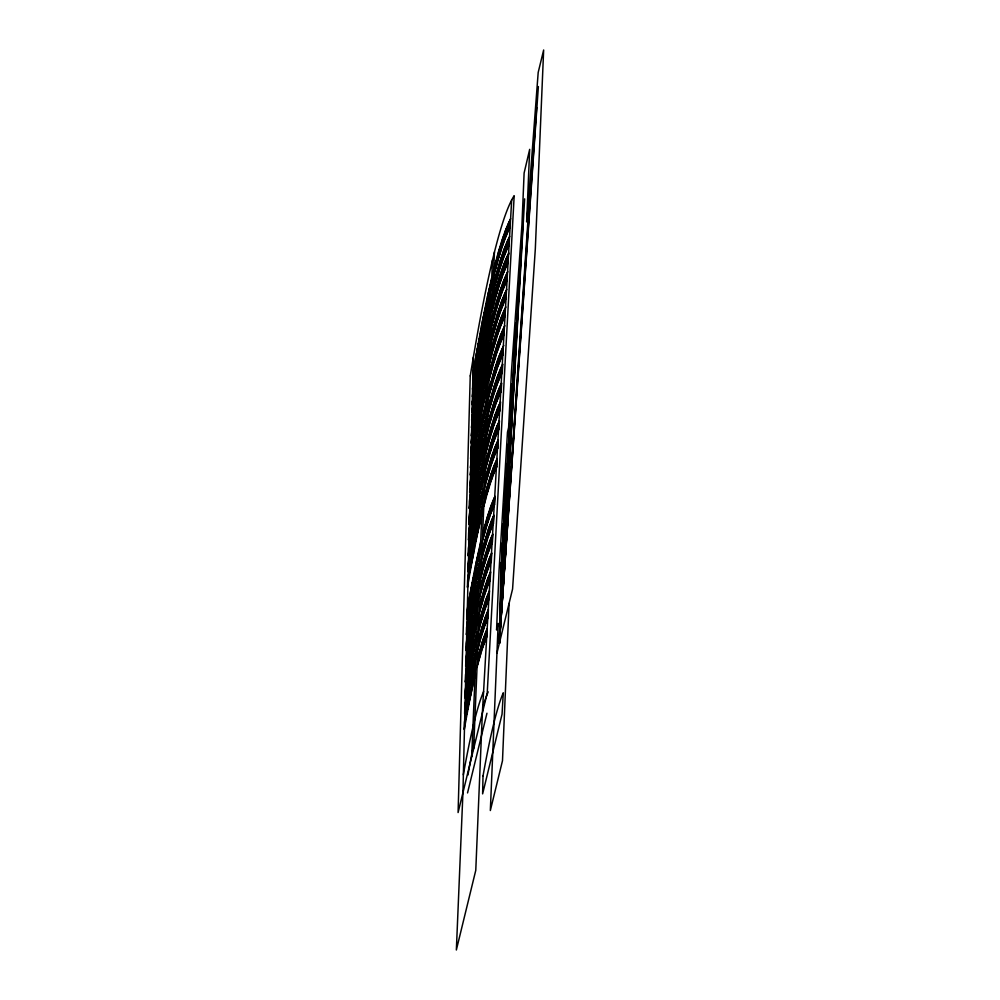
<?xml version="1.0" encoding="UTF-8"?>
<svg xmlns="http://www.w3.org/2000/svg" width="1000" height="1000" viewBox="0 0 1000 1000"><rect width="100%" height="100%" fill="white"/><g stroke="black" fill="none" stroke-linecap="round" stroke-linejoin="round"><path stroke-width="1.5" d="M538.375 86.538L499.363 643.225L501 562.425M469.162 508.475L469.363 501.175A1136.688 68.713 -86.4 0 1 485.913 417L485.588 424.925A1128.287 68.2 -86.4 0 0 469.212 508.188M473.35 357.212L462.938 792.65L456.35 950L475.775 870.312L482.362 712.95L511.675 199.988M468.812 524.25L469.012 516.938A1117.787 67.562 -86.4 0 1 485.163 434.888L484.837 442.812A1109.388 67.062 -86.4 0 0 468.862 523.95M536.675 107.525L499.363 643.225L502.113 543.075M468.462 540.025L468.663 532.712A1098.888 66.425 -86.4 0 1 484.412 452.775L484.087 460.7M467.762 571.575L467.975 564.263A1061.1 64.138 -86.4 0 1 482.912 488.55L482.587 496.475M468.113 555.8L468.325 548.488A1080 65.287 -86.4 0 1 483.663 470.662L483.338 478.587A1071.6 64.775 -86.4 0 0 468.162 555.5M467.413 587.362L467.625 580.037A1042.213 63 -86.4 0 1 482.163 506.438L481.838 514.362A1033.812 62.488 -86.4 0 0 467.475 587.05M472.275 422.287L472.488 414.963M472.725 406.7L472.925 399.375M473.162 391.125L473.375 383.787M473.575 375.775L473.775 368.45M466.375 634.712L466.575 627.375A985.525 59.575 -86.4 0 1 479.925 560.112L479.6 568.025M466.712 618.925L466.925 611.587A1004.412 60.712 -86.4 0 1 480.675 542.212L480.35 550.138A996.012 60.213 -86.4 0 0 466.775 618.612M469.675 519.163L469.888 511.825M470.05 503.25L470.262 495.913M470.5 486.875L470.712 479.538M470.95 469.725L471.163 462.388M471.425 453.212L471.637 445.875M471.875 437.625L472.088 430.288M466.025 650.5L466.238 643.162A966.625 58.425 -86.4 0 1 479.175 578L478.85 585.913A958.225 57.925 -86.4 0 0 466.9 645.45L466.075 650.175M468.988 550.725L469.2 543.375M469.363 534.8L469.575 527.45M465.325 682.087L465.538 674.725A928.838 56.15 -86.4 0 1 477.675 613.775L477.35 621.688A920.438 55.637 -86.4 0 0 465.387 681.75M465.675 666.3L465.887 658.938A947.725 57.287 -86.4 0 1 478.425 595.887L478.1 603.8M468.663 566.362L468.875 559M474.45 370.712L474.663 363.338M464.975 697.887L465.188 690.525A909.938 55 -86.4 0 1 476.925 631.663L476.6 639.575M468.288 582.288L468.5 574.925M470.938 498.113L471.163 490.737M471.413 481.65L471.625 474.275M471.825 464.65L472.05 457.275M472.312 448.062L472.537 440.688M472.775 432.388L473 425.012M473.15 417.212L473.363 409.85M473.612 401.55L473.825 394.188M474.075 385.887L474.288 378.525M464.275 729.488L464.487 722.1A872.15 52.725 -86.4 0 1 475.425 667.438L475.1 675.35A863.75 52.213 -86.4 0 0 464.338 729.125M464.625 713.688L464.837 706.312A891.038 53.863 -86.4 0 1 476.175 649.55L475.85 657.463A882.65 53.35 -86.4 0 0 464.688 713.325M467.6 613.875L467.812 606.487M470.55 514.163L470.763 506.788M467.275 629.5L467.5 622.112M469.85 545.737L470.075 538.35M470.25 529.675L470.462 522.288M466.9 645.45L467.125 638.062M466.587 661.075L466.8 653.675M469.162 577.325L469.387 569.913M469.562 561.237L469.775 553.837M472.7 459.663L472.925 452.262M473.212 442.987L473.425 435.575M473.688 427.238L473.9 419.825M474.025 412.225L474.25 404.825M474.5 396.488L474.725 389.087M474.975 380.75L475.188 373.338M475.325 365.712L475.538 358.312M465.887 692.663L466.112 685.238M466.2 677.05L466.425 669.638M471.413 509.25L471.637 501.838M471.825 493.075L472.05 485.662M472.312 476.5L472.537 469.087M465.513 708.65L465.737 701.225M468.475 608.913L468.7 601.487M471.138 524.637L471.362 517.212M465.2 724.25L465.425 716.812M467.775 640.512L468 633.075M468.188 624.388L468.413 616.95M470.725 540.837L470.95 533.413M474.9 407.312L475.125 399.875M475.387 391.5L475.613 384.062M475.875 375.688L476.1 368.25M476.188 360.8L476.413 353.363M467.5 655.962L467.725 648.512M470.025 572.438L470.262 565M470.45 556.213L470.675 548.775M472.713 488.125L472.938 480.675M473.212 471.45L473.438 464M473.575 454.762L473.8 447.325M474.1 438L474.325 430.562M474.588 422.175L474.812 414.725M467.088 672.113L467.312 664.663M472.275 504.425L472.5 496.975M466.812 687.55L467.038 680.088M469.338 604.05L469.575 596.587M471.587 536.038L471.812 528.575M472.025 519.7L472.262 512.238M475.763 402.488L476 395.012M476.262 386.587L476.5 379.125M476.763 370.7L477 363.237M477.062 355.95L477.287 348.488M466.4 703.737L466.625 696.263M469.087 619.375L469.312 611.9M474.45 449.95L474.688 442.475M468.65 635.662L468.888 628.188M471.337 551.287L471.575 543.812M474.975 433.1L475.213 425.625M475.487 417.2L475.712 409.725M466.125 719.15L466.362 711.663M470.9 567.663L471.138 560.175M473.137 499.688L473.375 492.2M473.587 483.263L473.825 475.775M474.113 466.5L474.35 459.012M467.962 667.3L468.2 659.8M468.4 650.975L468.638 643.475M470.213 599.288L470.45 591.788M472.912 514.862L473.15 507.362M476.637 397.738L476.875 390.238M477.15 381.775L477.388 374.263M477.663 365.812L477.9 358.3M477.925 351.188L478.162 343.7M467.725 682.562L467.962 675.05M472.45 531.325L472.688 523.825M475.312 445.213L475.55 437.713M475.863 428.288L476.1 420.788M476.375 412.312L476.625 404.8M467.275 698.938L467.512 691.413M469.525 630.925L469.762 623.413M469.975 614.487L470.225 606.962M471.763 562.975L472 555.45M472.225 546.462L472.475 538.95M474.475 478.488L474.712 470.962M475 461.637L475.25 454.113M467.038 714.163L467.287 706.637M473.988 495.05L474.237 487.525M477.5 393.062L477.75 385.538M478.787 346.5L479.038 338.988M468.837 662.588L469.087 655.05M469.3 646.087L469.55 638.55M471.075 594.625L471.325 587.087M473.3 526.712L473.55 519.163M473.787 510.112L474.038 502.575M478.025 377.025L478.275 369.5M478.55 361L478.8 353.462M476.175 440.575L476.425 433.025M476.737 423.562L476.987 416.025M477.275 407.512L477.512 399.963M468.625 677.7L468.875 670.15M470.875 609.7L471.125 602.137M473.113 541.737L473.363 534.188M475.35 473.812L475.6 466.25M475.9 456.863L476.15 449.3M479.65 341.9L479.9 334.35M533.288 149.375L499.363 643.225L503.25 523.562M468.15 694.25L468.4 686.688M470.387 626.3L470.637 618.737M472.612 558.387L472.863 550.825M474.85 490.487L475.1 482.925M474.663 505.462L474.925 497.887M478.363 388.475L478.612 380.913M478.9 372.375L479.15 364.812M479.438 356.275L479.688 348.7M467.962 709.325L468.212 701.737M469.7 657.987L469.963 650.4M470.2 641.325L470.45 633.75M471.938 590.075L472.188 582.487M474.162 522.175L474.412 514.6M477.038 436.012L477.287 428.438M477.612 418.938L477.875 411.35M478.162 402.8L478.413 395.225M480.513 337.375L480.763 329.787M473.988 537.112L474.25 529.525M475.7 486.012L475.95 478.425M476.213 469.225L476.475 461.637M476.788 452.188L477.038 444.588M469.538 672.962L469.787 665.362M471.25 621.775L471.512 614.175M471.763 605.025L472.025 597.425M473.475 553.888L473.738 546.287M479.225 383.975L479.475 376.375M479.775 367.8L480.025 360.2M480.325 351.625L480.588 344.038M469.025 689.688L469.288 682.075M475.012 517.737L475.275 510.138M475.538 500.9L475.8 493.288M477.9 431.538L478.162 423.938M478.488 414.387L478.75 406.775M479.05 398.175L479.312 390.575M481.362 332.925L481.625 325.312M470.575 653.5L470.838 645.875M471.1 636.688L471.362 629.062M472.788 585.612L473.05 578M477.088 464.725L477.35 457.1M477.675 447.6L477.938 439.975M468.862 704.6L469.125 696.975M474.325 549.487L474.588 541.862M474.875 532.587L475.138 524.963M476.538 481.637L476.8 474.012M480.075 379.55L480.337 371.925M480.637 363.312L480.9 355.688M481.213 347.075L481.475 339.45M472.65 600.462L472.912 592.825M470.425 668.35L470.7 660.7M472.113 617.362L472.375 609.712M476.413 496.438L476.675 488.8M478.75 427.15L479.025 419.513M479.363 409.925L479.625 402.287M479.938 393.65L480.2 386.012M482.225 328.55L482.488 320.913M469.888 685.238L470.163 677.588M473.65 581.263L473.913 573.6M475.863 513.4L476.125 505.75M471.438 649.125L471.7 641.462M471.987 632.15L472.25 624.487M477.388 477.337L477.663 469.688M477.95 460.325L478.225 452.663M478.55 443.113L478.825 435.45M480.925 375.213L481.2 367.562M481.512 358.913L481.775 351.25M482.088 342.6L482.362 334.95M469.775 700.025L470.037 692.35M475.175 545.188L475.45 537.525M475.737 528.162L476.012 520.5M479.6 422.863L479.875 415.188M480.225 405.55L480.5 397.875M480.812 389.212L481.087 381.538M483.075 324.263L483.35 316.588M472.962 613.05L473.237 605.363M473.537 596.013L473.8 588.337M476.7 509.15L476.975 501.475M477.275 492.075L477.55 484.4M470.763 680.9L471.037 673.213M471.325 663.863L471.6 656.175M474.5 577L474.775 569.312M478.225 473.137L478.5 465.45M478.812 456.012L479.087 448.325M479.438 438.713L479.712 431.025M481.775 370.962L482.05 363.275M482.375 354.588L482.65 346.9M482.962 338.212L483.237 330.538M472.287 644.862L472.562 637.15M472.875 627.737L473.15 620.037M476.025 540.988L476.3 533.288M476.613 523.837L476.887 516.15M480.45 418.65L480.737 410.95M481.087 401.275L481.362 393.575M481.688 384.862L481.962 377.163M483.925 320.05L484.2 312.35M474.412 591.675L474.688 583.962M477.55 505L477.825 497.287M478.15 487.812L478.425 480.1M470.675 695.575L470.95 687.862M473.825 608.837L474.1 601.125M482.625 366.788L482.912 359.075M483.237 350.363L483.512 342.638M483.837 333.925L484.125 326.213M479.062 469.025L479.35 461.312M479.675 451.8L479.95 444.075M480.312 434.425L480.588 426.7M471.613 676.688L471.9 668.962M472.212 659.488L472.5 651.762M475.35 572.85L475.625 565.125M481.3 414.525L481.587 406.788M481.95 397.075L482.238 389.35M482.562 380.6L482.85 372.875M484.762 315.925L485.05 308.2M473.15 640.713L473.425 632.962M473.75 623.45L474.038 615.712M476.863 536.888L477.15 529.15M477.475 519.625L477.762 511.887M474.663 604.75L474.95 597M475.288 587.45L475.575 579.7M478.387 500.938L478.675 493.2M479 483.638L479.288 475.9M479.9 465.012L480.188 457.25M480.525 447.675L480.812 439.925M481.188 430.213L481.475 422.463M483.475 362.7L483.762 354.963M484.087 346.213L484.375 338.462M484.712 329.712L485 321.962M471.562 691.25L471.863 683.5M476.188 568.8L476.475 561.05M482.137 410.487L482.438 402.725M482.812 392.975L483.1 385.213M485.613 311.875L485.9 304.125M472.475 672.6L472.762 664.837M473.1 655.25L473.4 647.487M477.7 532.888L478 525.112M478.338 515.5L478.638 507.738M483.438 376.438L483.725 368.675M484.312 358.7L484.613 350.938M484.95 342.15L485.238 334.375M485.575 325.588L485.875 317.812M473.988 636.675L474.288 628.9M474.637 619.275L474.925 611.5M479.225 496.975L479.513 489.2M479.862 479.562L480.15 471.788M486.45 307.9L486.737 300.125M475.513 600.763L475.812 592.975M476.163 583.337L476.45 575.55M480.737 461.075L481.025 453.3M481.388 443.638L481.675 435.863M482.05 426.112L482.35 418.325M482.987 406.538L483.275 398.75M483.663 388.963L483.963 381.175M484.3 372.362L484.6 364.575M529.95 191.062L499.363 643.225L504.438 503.913M472.463 687.075L472.762 679.275M477.025 564.862L477.325 557.075M479.2 511.488L479.5 503.688M485.15 354.787L485.45 346.987M485.8 338.162L486.1 330.375M486.438 321.55L486.737 313.75M473.325 668.637L473.625 660.825M473.988 651.137L474.288 643.337M478.537 528.975L478.837 521.175M480.05 493.1L480.35 485.3M480.712 475.6L481.012 467.788M487.287 304.012L487.587 296.212M474.837 632.75L475.138 624.938M475.5 615.225L475.812 607.413M481.562 457.238L481.863 449.425M482.225 439.712L482.537 431.9M482.912 422.1L483.212 414.288M483.825 402.688L484.125 394.875M476.35 596.888L476.65 589.062M477.025 579.338L477.325 571.512M477.863 561.025L478.162 553.2M484.513 385.037L484.812 377.225M485.163 368.375L485.475 360.562M485.988 350.95L486.287 343.125M486.65 334.275L486.95 326.45M487.3 317.6L487.6 309.775M479.375 525.175L479.675 517.337M480.05 507.575L480.363 499.75M480.875 489.325L481.188 481.5M481.562 471.725L481.875 463.888M488.113 300.212L488.425 292.375M473.35 683.025L473.65 675.2M474.175 664.788L474.475 656.95M474.862 647.163L475.163 639.312M482.388 453.488L482.7 445.65M483.075 435.875L483.387 428.025M483.775 418.188L484.087 410.35M484.65 398.913L484.963 391.075M475.675 628.95L475.988 621.1M476.375 611.3L476.688 603.45M477.188 593.112L477.5 585.262M477.887 575.45L478.2 567.6M485.363 381.213L485.662 373.363M486.025 364.487L486.337 356.637M486.825 347.212L487.125 339.363M487.488 330.475L487.8 322.625M488.162 313.738L488.462 305.887M478.688 557.288L479 549.438M480.2 521.462L480.513 513.612M480.9 503.775L481.213 495.913M488.95 296.488L489.263 288.625M524.637 198.85L499.363 643.225L505.65 484.125M481.7 485.65L482.013 477.788M482.413 467.95L482.725 460.087M483.212 449.837L483.525 441.975M483.913 432.125L484.225 424.263M484.637 414.375L484.95 406.5M485.487 395.238L485.8 387.375M486.2 377.475L486.512 369.6M474.225 679.125L474.538 671.25M475.012 661.062L475.325 653.188M475.737 643.3L476.05 635.425M486.887 360.688L487.2 352.812M487.65 343.55L487.962 335.675M488.325 326.763L488.65 318.888M489.012 309.975L489.325 302.1M489.775 292.838L490.087 284.962M476.512 625.262L476.838 617.375M477.238 607.487L477.55 599.6M478.013 589.462L478.338 581.575M478.738 571.675L479.062 563.787M479.525 553.663L479.837 545.775M481.025 517.863L481.337 509.975M481.75 500.075L482.062 492.175M482.525 482.075L482.837 474.175M483.25 464.275L483.575 456.375M484.025 446.275L484.35 438.387M484.75 428.475L485.075 420.588M485.487 410.65L485.812 402.762M486.312 391.65L486.625 383.75M487.038 373.825L487.362 365.925M487.738 356.987L488.062 349.087M488.475 339.975L488.787 332.075M489.162 323.125L489.487 315.225M489.862 306.288L490.188 298.387M490.6 289.275L490.913 281.375M489.288 336.475L489.625 328.562A1230.112 74.362 -86.4 0 0 471.6 420.15M490 319.587L490.325 311.663A1247.963 75.438 -86.4 0 0 472.038 404.637M490.712 302.688L491.037 294.775A1265.8 76.513 -86.4 0 0 472.463 389.137M471.675 756.787L492.488 259.988M489.062 380.238L489.4 372.262A1175.525 71.062 -86.4 0 1 504.862 325.688M492.638 294.775L492.975 286.8A1265.8 76.513 -86.4 0 1 509.712 236.35M473.625 748.812L494.438 252.013M523.188 219.6L499.363 643.225L506.887 464.237M509.075 603.387L502.488 760.738L490.337 810.537L498.188 623.375L496.562 630.013L499.062 570.4L507.488 432.137L508.612 427.5L511.463 371.413L521.95 224.713L524.113 173.038L529.675 149.35L526.638 221.9L528.1 215.925L528.225 212.938L527.25 216.925L538.188 72.45L543.65 50L535.325 248.825L512.575 589L496.938 653.188M487.562 431.75L487.912 423.75M488.338 413.775L488.688 405.775M489.1 395.825L489.45 387.825M489.862 377.05L490.213 369.05M490.625 359.1L490.975 351.1M491.35 342.15L491.7 334.15M492.038 325.363L492.375 317.362M492.75 308.425L493.1 300.425M493.475 291.475L493.812 283.475M494.15 274.675L494.5 266.688M481.587 574.837L481.925 566.825M482.362 556.85L482.7 548.837M483.075 539.062L483.425 531.05M484.575 503.288L484.925 495.288M485.35 485.312L485.688 477.312M486.075 467.525L486.413 459.513M486.838 449.55L487.188 441.55M477.875 664.125L478.225 656.112M478.587 646.375L478.938 638.362M479.375 628.375L479.725 620.35M480.087 610.6L480.438 602.587M480.863 592.612L481.213 584.6M493.575 305.262L493.925 297.238M494.3 288.263L494.65 280.25M494.963 271.562L495.312 263.55M488.363 428.688L488.713 420.662M489.15 410.65L489.5 402.625M489.938 392.625L490.288 384.6M490.675 373.95L491.025 365.925M491.45 355.95L491.8 347.925M492.188 338.95L492.537 330.925M492.837 322.25L493.188 314.237M483.888 536L484.237 527.975M485.375 500.238L485.725 492.2M486.175 482.175L486.525 474.137M486.875 464.462L487.225 456.438M487.663 446.413L488.013 438.375M480.9 607.537L481.25 599.5M481.7 589.45L482.062 581.4M482.388 571.775L482.75 563.737M483.188 553.688L483.55 545.65M493.638 319.237L494 311.188M494.387 302.188L494.738 294.15M495.125 285.15L495.487 277.113M495.763 268.525L496.112 260.487M479.412 643.312L479.762 635.262M480.213 625.2L480.575 617.15M489.15 425.725L489.513 417.675M489.963 407.612L490.325 399.562M490.763 389.538L491.125 381.488M491.475 370.938L491.825 362.887M492.262 352.887L492.625 344.837M493.013 335.838L493.363 327.788M478.725 660.938L479.087 652.887M486.175 497.275L486.538 489.225M486.987 479.137L487.35 471.075M487.663 461.5L488.025 453.45M488.475 443.375L488.837 435.325M496.562 265.575L496.912 257.525M521.75 240.312L499.363 643.225L508.15 444.25M483.188 568.825L483.55 560.763M484.012 550.65L484.375 542.587M484.675 533.05L485.037 525M494.438 316.3L494.8 308.238M495.2 299.2L495.55 291.15M495.95 282.113L496.312 274.062M481.7 604.6L482.062 596.525M482.537 586.4L482.9 578.337M489.95 422.863L490.312 414.787M490.775 404.675L491.138 396.6M491.587 386.538L491.95 378.462M492.275 368.025L492.638 359.95M493.075 349.913L493.438 341.85M493.837 332.812L494.2 324.75M480.213 640.362L480.575 632.288M481.05 622.15L481.413 614.075M486.962 494.425L487.325 486.35M487.8 476.2L488.162 468.125M488.45 458.638L488.812 450.562M489.288 440.438L489.65 432.362M497.35 262.712L497.713 254.638M479.575 657.887L479.938 649.812M485.475 530.212L485.838 522.125M493.062 365.188L493.438 357.113M493.888 347.038L494.25 338.95M494.65 329.9L495.025 321.812M495.225 313.45L495.6 305.363M496 296.312L496.362 288.238M496.775 279.175L497.137 271.1M483.988 565.988L484.363 557.9M484.837 547.725L485.2 539.637M490.725 420.087L491.1 411.987M491.575 401.825L491.95 393.738M492.4 383.638L492.775 375.55M498.137 259.938L498.512 251.838M481.012 637.55L481.388 629.45M482.5 601.775L482.875 593.675M483.363 583.488L483.725 575.388M489.237 455.875L489.613 447.788M490.087 437.6L490.462 429.513M496.025 310.688L496.388 302.587M496.8 293.512L497.175 285.413M497.587 276.325L497.962 268.238M481.887 619.237L482.25 611.138M486.262 527.475L486.637 519.362M487.75 491.675L488.125 483.575M488.612 473.387L488.988 465.275M493.85 362.463L494.225 354.35M494.688 344.263L495.062 336.15M495.475 327.062L495.85 318.962M480.412 654.987L480.788 646.875M484.775 563.275L485.15 555.163M491.512 417.4L491.887 409.3M492.375 399.087L492.75 390.975M493.212 380.85L493.6 372.738M498.925 257.238L499.3 249.125M518.913 281.575L499.363 643.225L509.438 424.162M485.65 544.925L486.025 536.812M483.3 599.062L483.675 590.95M484.175 580.7L484.55 572.575M490.012 453.212L490.4 445.1M490.887 434.875L491.275 426.763M496.8 308.012L497.188 299.9M497.6 290.8L497.975 282.675M498.4 273.575L498.775 265.462M481.812 634.862L482.2 626.737M482.713 616.462L483.088 608.337M488.537 489.025L488.913 480.913M489.412 470.662L489.787 462.537M494.637 359.812L495.012 351.688M495.487 341.575L495.863 333.45M496.275 324.338L496.662 316.212M487.05 524.85L487.425 516.712M492.287 414.825L492.663 406.688M493.162 396.438L493.55 388.312M494.025 378.15L494.412 370.012M499.712 254.625L500.087 246.488M481.238 652.212L481.625 644.087M485.562 560.662L485.95 552.525M486.463 542.25L486.85 534.113M490.8 450.65L491.175 442.512M491.688 432.25L492.075 424.113M497.587 305.425L497.975 297.3M498.387 288.175L498.775 280.038M499.2 270.912L499.588 262.775M484.087 596.475L484.475 588.337M484.988 578.025L485.375 569.888M489.312 486.488L489.7 478.35M490.213 468.062L490.6 459.913M495.412 357.275L495.8 349.125M496.275 338.975L496.662 330.838M497.088 321.7L497.475 313.562M500.487 252.087L500.875 243.95M482.6 632.3L483 624.15M483.525 613.812L483.913 605.662M487.825 522.325L488.212 514.175M493.05 412.337L493.438 404.188M493.963 393.9L494.35 385.75M494.825 375.55L495.225 367.4M498.363 302.938L498.75 294.788M499.188 285.637L499.575 277.488M500 268.337L500.387 260.188M486.35 558.175L486.737 550.013M487.262 539.675L487.663 531.525M491.562 448.188L491.95 440.037M492.475 429.725L492.875 421.562M497.062 336.475L497.45 328.312M497.887 319.163L498.275 311M482.062 649.587L482.463 641.425M490.087 484.05L490.475 475.887M491 465.562L491.4 457.4M496.188 354.812L496.587 346.65M501.262 249.65L501.65 241.488M484.862 594.012L485.262 585.85M485.8 575.487L486.188 567.325M488.6 519.913L488.988 511.75M493.812 409.938L494.212 401.775M494.738 391.45L495.138 383.275M495.625 373.062L496.025 364.888M499.137 300.525L499.525 292.362M499.963 283.188L500.363 275.025M500.8 265.85L501.188 257.688M483.387 629.862L483.787 621.688M484.338 611.3L484.738 603.125M487.125 555.788L487.512 547.612M492.337 445.825L492.725 437.65M493.263 427.3L493.663 419.125M496.962 352.45L497.362 344.275M497.85 334.075L498.25 325.9M498.688 316.712L499.087 308.538M502.038 247.288L502.425 239.112M482.887 647.113L483.288 638.925M488.062 537.238L488.462 529.05M490.85 481.712L491.25 473.537M491.788 463.162L492.188 454.988M499.9 298.212L500.3 290.025M500.75 280.837L501.15 272.65M501.587 263.463L501.987 255.275M485.637 591.663L486.037 583.488M486.6 573.075L487 564.888M489.363 517.612L489.762 509.425M494.575 407.65L494.975 399.462M495.525 389.1L495.925 380.913M496.425 370.662L496.825 362.475M484.175 627.55L484.575 619.362M493.1 443.562L493.5 435.375M494.05 424.988L494.45 416.8M497.725 350.188L498.137 341.987M498.625 331.763L499.038 323.575M499.475 314.375L499.875 306.175M502.8 245.012L503.2 236.825M485.138 608.913L485.55 600.725M487.887 553.525L488.288 545.325M488.862 534.913L489.263 526.712M491.613 479.487L492.013 471.287M492.575 460.887L492.975 452.688M495.337 405.45L495.737 397.25M500.675 295.988L501.075 287.787M501.525 278.575L501.925 270.375M502.375 261.163L502.788 252.963M483.688 644.762L484.1 636.562M486.413 589.438L486.825 581.237M490.125 515.425L490.538 507.212M496.3 386.85L496.7 378.65M497.212 368.375L497.625 360.175M503.562 242.825L503.963 234.625M487.4 570.788L487.8 562.575M493.85 441.4L494.263 433.188M494.825 422.775L495.225 414.562M498.488 348.013L498.9 339.8M499.4 329.55L499.812 321.337M500.262 312.125L500.675 303.913M516.125 322.625L499.363 643.225L512.062 383.762M484.938 625.375L485.35 617.15M485.938 606.675L486.35 598.45M488.65 551.375L489.062 543.162M489.65 532.7L490.05 524.487M492.362 477.362L492.775 469.15M493.35 458.713L493.762 450.487M496.087 403.35L496.5 395.125M497.062 384.7L497.475 376.488M498 366.188L498.413 357.962M501.425 293.85L501.838 285.637M502.3 276.4L502.7 268.188M503.162 258.962L503.575 250.75M499.25 345.925L499.663 337.7M500.175 327.438L500.588 319.212M501.05 309.975L501.463 301.75M504.312 240.725L504.725 232.5M484.5 642.562L484.913 634.338M487.175 587.337L487.587 579.113M488.188 568.625L488.6 560.4M490.887 513.35L491.3 505.125M494.6 439.338L495.012 431.112M495.6 420.662L496.012 412.438M502.188 291.8L502.6 283.575M503.062 274.325L503.475 266.087M503.938 256.85L504.35 248.612M489.412 549.338L489.825 541.112M493.125 475.35L493.537 467.113M494.125 456.637L494.538 448.413M496.838 401.337L497.25 393.1M497.837 382.65L498.25 374.425M498.775 364.1L499.2 355.863M505.075 238.713L505.487 230.475M485.712 623.325L486.125 615.087M486.737 604.562L487.15 596.325M490.425 530.612L490.838 522.375M500 343.938L500.425 335.7M500.938 325.412L501.362 317.175M501.825 307.913L502.25 299.675M487.938 585.363L488.363 577.112M491.637 511.375L492.062 503.125M495.35 437.375L495.763 429.137M496.362 418.663L496.775 410.425M502.938 289.837L503.363 281.6M503.825 272.337L504.25 264.088M504.712 254.825L505.138 246.588M485.288 640.512L485.712 632.263M488.975 566.587L489.387 558.337M493.862 473.438L494.288 465.188M494.888 454.688L495.312 446.438M497.575 399.425L498 391.175M498.587 380.7L499.012 372.463M499.55 362.113L499.975 353.862M505.812 236.775L506.238 228.525M490.163 547.425L490.588 539.175M491.2 528.65L491.625 520.4M500.75 342.05L501.175 333.787M501.7 323.488L502.125 315.238M502.6 305.963L503.025 297.7M499.363 643.225L514.763 343.062M486.463 621.388L486.887 613.138M496.087 435.513L496.512 427.262M503.688 287.975L504.113 279.713M504.588 270.438L505.012 262.175M505.487 252.9L505.913 244.638M487.525 602.587L487.95 594.325M492.388 509.513L492.812 501.25M497.125 416.763L497.55 408.5M506.562 234.925L506.987 226.675M488.688 583.5L489.113 575.237M489.75 564.688L490.175 556.425M494.613 471.625L495.037 463.363M498.312 397.612L498.738 389.35M499.35 378.862L499.775 370.6M500.325 360.238L500.75 351.975M503.363 304.1L503.8 295.825M486.087 638.6L486.512 630.325M490.913 545.625L491.337 537.35M491.962 526.8L492.4 518.538M495.65 452.837L496.087 444.575M496.825 433.75L497.262 425.487M501.5 340.25L501.925 331.975M502.463 321.65L502.887 313.387M504.425 286.188L504.85 277.925M505.337 268.625L505.763 260.363M506.25 251.062L506.675 242.8M507.3 233.175L507.738 224.9M487.225 619.6L487.65 611.325M488.3 600.737L488.738 592.463M493.125 507.762L493.562 499.487M497.875 414.963L498.312 406.7M499.05 395.9L499.475 387.625M489.438 581.763L489.875 573.475M495.337 469.925L495.775 461.637M500.1 377.113L500.525 368.837M501.087 358.45L501.525 350.175M502.238 338.537L502.663 330.262M503.212 319.925L503.638 311.637M504.125 302.337L504.562 294.05M490.513 562.9L490.95 554.625M480.775 577.975A958.225 57.925 -86.4 0 1 491.65 543.938L492.088 535.65M496.413 451.1L496.838 442.825M497.562 432.1L498 423.812M505.163 284.5L505.6 276.225M506.087 266.913L506.525 258.637M507.013 249.325L507.45 241.038M508.038 231.5L508.475 223.212M492.725 525.075L493.162 516.8M493.862 506.125L494.3 497.837M498.625 413.275L499.062 404.988M499.775 394.288L500.213 386M489.075 599.038L489.513 590.737A909.938 55 -86.4 0 0 478.862 623.688M500.838 375.462L501.275 367.175M501.85 356.775L502.287 348.488M502.962 336.925L503.4 328.638M503.95 318.275L504.4 309.988M504.888 300.675L505.325 292.375M490.175 580.138L490.613 571.85A928.838 56.15 -86.4 0 0 479.613 605.8M496.075 468.325L496.512 460.037M505.9 282.9L506.337 274.613M506.825 265.287L507.275 257M507.762 247.675L508.2 239.387M508.775 229.913L509.212 221.625M491.275 561.25L491.725 552.95A947.725 57.287 -86.4 0 0 480.363 587.913M492.388 542.362L492.825 534.062A966.625 58.425 -86.4 0 0 481.112 570.025M497.163 449.475L497.6 441.188M498.288 430.538L498.725 422.238M499.363 411.688L499.812 403.387M493.488 523.475L493.925 515.175A985.525 59.575 -86.4 0 0 481.863 552.137M494.588 504.6L495.037 496.3A1004.412 60.712 -86.4 0 0 482.612 534.25M500.487 392.762L500.938 384.462M501.575 373.913L502.025 365.613M502.6 355.2L503.05 346.9M496.8 466.838L497.25 458.537A1042.213 63 -86.4 0 0 484.113 498.475M503.7 335.412L504.137 327.113M504.7 316.737L505.138 308.438M505.637 299.1L506.087 290.8M506.625 281.388L507.062 273.087M507.562 263.75L508.013 255.45M508.512 246.112L508.963 237.812M509.5 228.412L509.938 220.113M497.9 447.962L498.35 439.65A1061.1 64.138 -86.4 0 0 484.862 480.588M499 429.087L499.45 420.775A1080 65.287 -86.4 0 0 485.613 462.7L485.262 470.675A1071.6 64.775 -86.4 0 1 498.963 429.162M500.112 410.213L500.55 401.9A1098.888 66.425 -86.4 0 0 486.362 444.812L486.012 452.788A1090.5 65.912 -86.4 0 1 500.062 410.288M501.213 391.337L501.662 383.025A1117.787 67.562 -86.4 0 0 487.113 426.925L486.763 434.9A1109.388 67.062 -86.4 0 1 501.175 391.413M467.537 792.938L486.962 713.238M491.65 543.938L492.337 542.463M471.163 435.65A1212.262 73.275 -86.4 0 1 488.913 345.45L488.587 353.375A1203.862 72.775 -86.4 0 0 470.962 442.95M506.838 289.325A1212.262 73.275 -86.4 0 0 490.85 337.488L490.513 345.462A1203.862 72.775 -86.4 0 1 506.388 297.638M470.737 451.163A1194.425 72.2 -86.4 0 1 488.2 362.35L487.875 370.262A1186.025 71.688 -86.4 0 0 470.538 458.45M505.875 306.988A1194.425 72.2 -86.4 0 0 490.15 354.375L489.812 362.35A1186.025 71.688 -86.4 0 1 505.425 315.287M472.9 373.625A1283.65 77.588 -86.4 0 1 491.737 277.875L491.413 285.8A1275.25 77.088 -86.4 0 0 472.688 380.925M510.662 218.688A1283.65 77.588 -86.4 0 0 493.688 269.9L493.35 277.887A1275.25 77.088 -86.4 0 1 510.213 227M472.262 396.438A1257.4 76.013 -86.4 0 1 490.7 302.725M492.65 294.75A1257.4 76.013 -86.4 0 1 509.263 244.65M508.75 254A1247.963 75.438 -86.4 0 0 492.275 303.7L491.925 311.675A1239.562 74.925 -86.4 0 1 508.3 262.312M471.825 411.938A1239.562 74.925 -86.4 0 1 490 319.613M507.8 271.663A1230.112 74.362 -86.4 0 0 491.562 320.588L491.225 328.562A1221.713 73.85 -86.4 0 1 507.35 279.975M471.4 427.45A1221.713 73.85 -86.4 0 1 489.288 336.512M470.275 467.575A1175.525 71.062 -86.4 0 1 487.45 380.238L487.125 388.15A1167.125 70.55 -86.4 0 0 470.075 474.875M489.062 380.213A1167.125 70.55 -86.4 0 1 504.412 333.988M469.8 484.913A1155.575 69.85 -86.4 0 1 486.662 399.113L486.337 407.038A1147.175 69.35 -86.4 0 0 469.588 492.2M503.8 345.425A1155.575 69.85 -86.4 0 0 488.612 391.15L488.263 399.125A1147.175 69.35 -86.4 0 1 503.35 353.725M478.113 641.575A891.038 53.863 -86.4 0 1 488.413 609.637L487.962 617.925A882.65 53.35 -86.4 0 0 477.788 649.525M477.362 659.463A872.15 52.725 -86.4 0 1 487.3 628.538L486.863 636.825A863.75 52.213 -86.4 0 0 477.038 667.425M468.512 539.725A1090.5 65.912 -86.4 0 1 484.087 460.725M467.812 571.275A1052.7 63.637 -86.4 0 1 482.587 496.5M484.525 488.537A1052.7 63.637 -86.4 0 1 497.863 448.038M483.775 506.425A1033.812 62.488 -86.4 0 1 496.75 466.925M482.275 542.2A996.012 60.213 -86.4 0 1 494.55 504.688M466.425 634.388A977.125 59.062 -86.4 0 1 479.588 568.062M481.525 560.087A977.125 59.062 -86.4 0 1 493.438 523.575M465.725 665.962A939.338 56.775 -86.4 0 1 478.088 603.837M480.025 595.862A939.338 56.775 -86.4 0 1 491.225 561.35M479.275 613.75A920.438 55.637 -86.4 0 1 490.125 580.25M465.037 697.537A901.538 54.5 -86.4 0 1 476.587 639.612M478.537 631.638A901.538 54.5 -86.4 0 1 489.025 599.138M467.925 775.062A809.163 48.913 -86.4 0 1 474.613 740.413M482.663 707.625A809.163 48.913 -86.4 0 1 488.212 691.862M472.062 403.725A1249.013 75.5 -86.4 0 1 490.375 310.675M492.312 302.7A1249.013 75.5 -86.4 0 1 508.812 252.963M463.338 774.775A809.163 48.913 -86.4 0 1 483.612 691.575M483.013 776L482.625 793.875L502.05 714.188L503.3 692.8A809.163 48.913 -86.4 0 0 483.013 776M470.25 375.887L458.088 812.562L487.225 693.037L514.175 195.688A1302.55 78.737 -86.4 0 0 470.25 375.887M487.863 409.038L487.512 417.013A1128.287 68.2 -86.4 0 1 502.275 372.55L502.762 364.162A1136.688 68.713 -86.4 0 0 487.863 409.038"/></g></svg>
